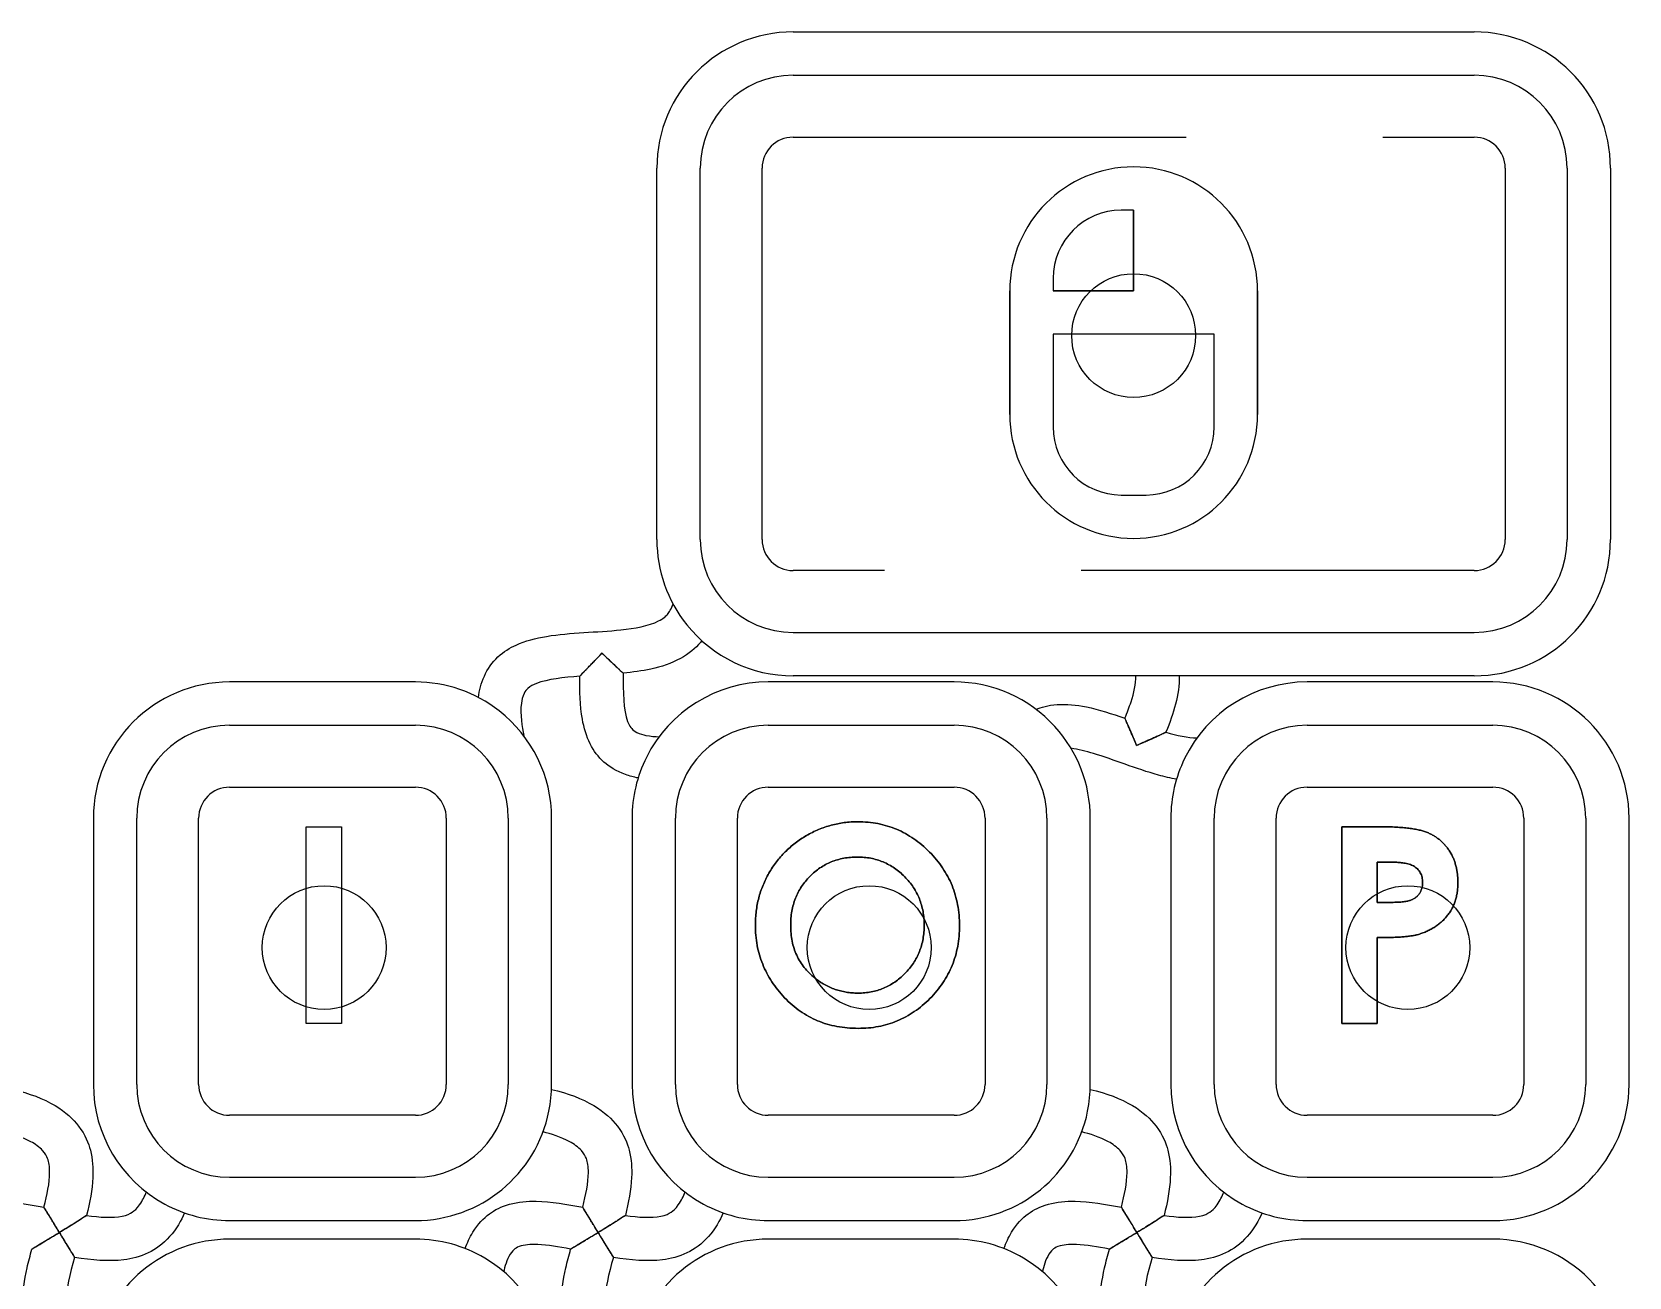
# Model space of a CAD drawing. Header units: millimetres. Extents: x -16.1 to 69.6, y -64.8 to -18.6.
# Drawn here: x 43.8 to 69.59, y -38.69 to -18.57 of the extents above; entities that cross this region are included whole.
import ezdxf

# ---------------------------------------------------------------- set-up
doc = ezdxf.new("R2010")
doc.units = ezdxf.units.MM
doc.linetypes.add('HIDDEN', pattern=[9.525, 6.35, -3.175])
doc.layers.get('0').update_dxf_attribs({"color": 137, "lineweight": 70, "true_color": 0x408080})
doc.layers.add('Hidden', color=254, linetype='HIDDEN', lineweight=70, true_color=0xd9d9d9)

msp = doc.modelspace()

# ---------------------------------------------------------------- linework, layer by layer
at = {"color": 254, "lineweight": -3, "true_color": 0xd9d9d9}
for p, q in [((56.089, -18.574), (67.089, -18.574)), ((56.089, -19.274), (67.089, -19.274)), ((53.889, -26.774), (53.889, -20.774)), ((54.589, -26.774), (54.589, -20.774)), ((68.589, -20.774), (68.589, -26.774)), ((69.289, -20.774), (69.289, -26.774)), ((61.589, -21.454), (61.389, -21.454)), ((61.589, -21.454), (61.389, -21.454)), ((61.589, -21.454), (61.589, -22.754)), ((61.589, -22.754), (61.589, -21.454)), ((60.289, -22.554), (60.289, -22.754)), ((60.289, -22.554), (60.289, -22.754)), ((59.589, -22.754), (59.589, -24.754)), ((59.589, -24.754), (59.589, -22.754)), ((61.589, -22.754), (60.289, -22.754)), ((60.289, -22.754), (61.589, -22.754)), ((63.589, -24.754), (63.589, -22.754)), ((63.589, -22.754), (63.589, -24.754)), ((62.889, -23.454), (60.289, -23.454)), ((60.289, -23.454), (60.289, -24.954)), ((60.289, -23.454), (60.289, -24.954)), ((62.889, -23.454), (60.289, -23.454)), ((62.889, -24.954), (62.889, -23.454)), ((62.889, -24.954), (62.889, -23.454)), ((61.389, -26.054), (61.789, -26.054)), ((61.389, -26.054), (61.789, -26.054)), ((56.089, -28.274), (67.089, -28.274)), ((49.989, -29.074), (46.989, -29.074)), ((58.689, -29.074), (55.689, -29.074)), ((61.975, -28.974), (56.089, -28.974)), ((67.089, -28.974), (61.975, -28.974)), ((67.389, -29.074), (64.389, -29.074)), ((46.989, -29.774), (49.989, -29.774)), ((55.689, -29.774), (58.689, -29.774)), ((64.389, -29.774), (67.389, -29.774)), ((44.789, -31.274), (44.789, -35.574)), ((45.489, -35.574), (45.489, -31.274)), ((48.225, -31.413), (48.795, -31.413)), ((48.225, -34.588), (48.225, -31.413)), ((48.225, -31.413), (48.795, -31.413)), ((48.225, -34.588), (48.225, -31.413)), ((48.795, -31.413), (48.795, -34.588)), ((48.795, -31.413), (48.795, -34.588)), ((51.489, -31.274), (51.489, -35.574)), ((52.189, -35.574), (52.189, -31.274)), ((53.489, -31.274), (53.489, -35.574)), ((54.189, -35.574), (54.189, -31.274)), ((60.189, -31.274), (60.189, -35.574)), ((60.889, -35.574), (60.889, -31.274)), ((62.189, -31.274), (62.189, -35.574)), ((62.889, -35.574), (62.889, -31.274)), ((65.589, -31.413), (64.953, -31.413)), ((64.953, -31.413), (64.953, -34.588)), ((64.953, -34.588), (64.953, -31.413)), ((64.953, -31.413), (65.589, -31.413)), ((68.889, -31.274), (68.889, -35.574)), ((69.589, -35.574), (69.589, -31.274)), ((65.523, -32.634), (65.523, -31.983)), ((65.523, -31.983), (65.702, -31.983)), ((65.702, -31.983), (65.523, -31.983)), ((65.523, -31.983), (65.523, -32.634)), ((65.725, -32.634), (65.523, -32.634)), ((65.523, -32.634), (65.725, -32.634)), ((65.523, -34.588), (65.523, -33.204)), ((65.523, -33.204), (65.523, -34.588)), ((48.795, -34.588), (48.225, -34.588)), ((48.795, -34.588), (48.225, -34.588)), ((64.953, -34.588), (65.523, -34.588)), ((65.523, -34.588), (64.953, -34.588)), ((46.989, -37.074), (49.989, -37.074)), ((55.689, -37.074), (58.689, -37.074)), ((64.389, -37.074), (67.389, -37.074)), ((46.989, -37.774), (49.989, -37.774)), ((55.689, -37.774), (58.689, -37.774)), ((64.389, -37.774), (67.389, -37.774)), ((49.989, -38.074), (46.989, -38.074)), ((58.689, -38.074), (55.689, -38.074)), ((67.389, -38.074), (64.389, -38.074))]:
    msp.add_line(p, q, dxfattribs=at)
for centre, radius, start, end in [((56.089, -20.774), 2.2, 90, 180), ((67.089, -20.774), 2.2, 360, 90), ((56.089, -20.774), 1.5, 90, 180), ((67.089, -20.774), 1.5, 360, 90), ((61.589, -22.754), 2, 360, 180), ((61.589, -22.754), 2, 360, 180), ((61.389, -22.554), 1.1, 90, 180), ((61.389, -22.554), 1.1, 90, 180), ((61.589, -24.754), 2, 180, 360), ((61.589, -24.754), 2, 180, 360), ((61.389, -24.954), 1.1, 180, 270), ((61.389, -24.954), 1.1, 180, 270), ((61.789, -24.954), 1.1, 270, 360), ((61.789, -24.954), 1.1, 270, 360), ((56.089, -26.774), 2.2, 180, 218.6821), ((56.089, -26.774), 1.5, 180, 270), ((67.089, -26.774), 2.2, 270, 360), ((67.089, -26.774), 1.5, 270, 360), ((56.089, -26.774), 2.2, 218.6821, 270), ((46.989, -31.274), 2.2, 90, 180), ((49.989, -31.274), 2.2, 52.0304, 90), ((55.689, -31.274), 2.2, 90, 153.5112), ((58.689, -31.274), 2.2, 42.2781, 90), ((64.389, -31.274), 2.2, 90, 154.0782), ((67.389, -31.274), 2.2, 360, 90), ((49.989, -31.274), 2.2, 360, 52.0304), ((46.989, -31.274), 1.5, 90, 180), ((49.989, -31.274), 1.5, 360, 90), ((55.689, -31.274), 1.5, 90, 180), ((58.689, -31.274), 1.5, 360, 90), ((58.689, -31.274), 2.2, 360, 42.2781), ((64.389, -31.274), 1.5, 90, 180), ((67.389, -31.274), 1.5, 360, 90), ((55.689, -31.274), 2.2, 153.5112, 180), ((64.389, -31.274), 2.2, 154.0782, 180), ((46.989, -35.574), 2.2, 180, 241.5672), ((46.989, -35.574), 1.5, 180, 270), ((49.989, -35.574), 1.5, 270, 360), ((49.989, -35.574), 2.2, 348.6735, 360), ((55.689, -35.574), 2.2, 180, 241.5672), ((55.689, -35.574), 1.5, 180, 270), ((58.689, -35.574), 1.5, 270, 360), ((58.689, -35.574), 2.2, 348.6735, 360), ((64.389, -35.574), 2.2, 180, 241.5672), ((64.389, -35.574), 1.5, 180, 270), ((67.389, -35.574), 1.5, 270, 360), ((67.389, -35.574), 2.2, 270, 360), ((49.989, -35.574), 2.2, 270, 348.6735), ((58.689, -35.574), 2.2, 270, 348.6735), ((46.989, -35.574), 2.2, 241.5672, 270), ((55.689, -35.574), 2.2, 241.5672, 270), ((64.389, -35.574), 2.2, 241.5672, 270), ((46.989, -40.274), 2.2, 90, 169.6962), ((49.989, -40.274), 2.2, 59.3326, 90), ((55.689, -40.274), 2.2, 90, 169.6962), ((58.689, -40.274), 2.2, 59.3326, 90), ((64.389, -40.274), 2.2, 90, 169.6962), ((67.389, -40.274), 2.2, 360, 90), ((49.989, -40.274), 2.2, 360, 59.3326), ((58.689, -40.274), 2.2, 360, 59.3326)]:
    msp.add_arc(centre, radius, start, end, dxfattribs=at)
for points, knots in [([(51.007, -29.324), (51.022, -29.211), (51.051, -29.093), (51.155, -28.865), (51.227, -28.759), (51.416, -28.583), (51.519, -28.522), (51.764, -28.41), (51.931, -28.367), (52.492, -28.273), (52.924, -28.273), (53.529, -28.209), (53.759, -28.17), (53.991, -28.052), (54.032, -28.015), (54.09, -27.947), (54.123, -27.894), (54.15, -27.812)], [0.000941859, 0.000941859, 0.000941859, 0.000941859, 0.001385478, 0.001385478, 0.00182886, 0.00182886, 0.002255732, 0.002255732, 0.002910211, 0.002910211, 0.004311992, 0.004311992, 0.00511091, 0.00511091, 0.005476687, 0.005476687, 0.005880999, 0.005880999, 0.005880999, 0.005880999]), ([(52.645, -28.982), (52.679, -28.946), (52.73, -28.892), (52.798, -28.821), (52.849, -28.768), (52.918, -28.697), (52.969, -28.644), (53.003, -28.608)], [0.0007923151, 0.0007923151, 0.0007923151, 0.0007923151, 0.0010186909, 0.0011318787, 0.0012450666, 0.0013582545, 0.0015846302, 0.0015846302, 0.0015846302, 0.0015846302]), ([(53.003, -28.608), (53.036, -28.639), (53.084, -28.686), (53.149, -28.748), (53.198, -28.794), (53.263, -28.856), (53.313, -28.902), (53.346, -28.932)], [0.0014574171, 0.0014574171, 0.0014574171, 0.0014574171, 0.0016707419, 0.0017774043, 0.0018840667, 0.0019907291, 0.0022040539, 0.0022040539, 0.0022040539, 0.0022040539]), ([(54.616, -28.408), (54.608, -28.417), (54.601, -28.426), (54.514, -28.528), (54.411, -28.618), (54.123, -28.775), (53.961, -28.828), (53.649, -28.896), (53.498, -28.917), (53.346, -28.932)], [0.000486169, 0.000486169, 0.000486169, 0.000486169, 0.000531174, 0.000531174, 0.001002506, 0.001002506, 0.001485026, 0.001485026, 0.001892927, 0.001892927, 0.001892927, 0.001892927]), ([(52.645, -28.982), (52.385, -29.001), (52.124, -29.029), (51.9, -29.116), (51.844, -29.143), (51.785, -29.196), (51.764, -29.22), (51.72, -29.309), (51.707, -29.368), (51.678, -29.595), (51.711, -29.803), (51.739, -29.939)], [0.002522459, 0.002522459, 0.002522459, 0.002522459, 0.003233692, 0.003233692, 0.003414755, 0.003414755, 0.003496163, 0.003496163, 0.003603966, 0.003603966, 0.003977716, 0.003977716, 0.003977716, 0.003977716]), ([(53.587, -30.625), (53.517, -30.612), (53.449, -30.594), (53.234, -30.517), (53.121, -30.444), (52.943, -30.286), (52.87, -30.189), (52.75, -29.95), (52.711, -29.814), (52.648, -29.458), (52.642, -29.222), (52.645, -28.982)], [0.000341283, 0.000341283, 0.000341283, 0.000341283, 0.000563595, 0.000563595, 0.001075853, 0.001075853, 0.001611716, 0.001611716, 0.0021943, 0.0021943, 0.003091709, 0.003091709, 0.003091709, 0.003091709]), ([(53.346, -28.932), (53.341, -29.233), (53.348, -29.527), (53.441, -29.777), (53.467, -29.81), (53.5, -29.847), (53.526, -29.869), (53.614, -29.913), (53.667, -29.927), (53.786, -29.952), (53.863, -29.957), (53.927, -29.958)], [0.000313213, 0.000313213, 0.000313213, 0.000313213, 0.00119433, 0.00119433, 0.001509188, 0.001509188, 0.001865893, 0.001865893, 0.002298595, 0.002298595, 0.003018218, 0.003018218, 0.003018218, 0.003018218]), ([(61.446, -29.66), (61.484, -29.569), (61.518, -29.48), (61.592, -29.257), (61.63, -29.104), (61.625, -28.974)], [0.0003289202, 0.0003289202, 0.0003289202, 0.0003289202, 0.0006395206, 0.0006395206, 0.001137728, 0.001137728, 0.001137728, 0.001137728]), ([(62.325, -28.974), (62.328, -29.126), (62.304, -29.28), (62.226, -29.581), (62.172, -29.733), (62.11, -29.885)], [0.0000255171, 0.0000255171, 0.0000255171, 0.0000255171, 0.0004821387, 0.0004821387, 0.000930819, 0.000930819, 0.000930819, 0.000930819]), ([(60.015, -29.518), (60.095, -29.483), (60.204, -29.449), (60.505, -29.428), (60.664, -29.444), (61.028, -29.519), (61.237, -29.587), (61.446, -29.66)], [0.0000051415, 0.0000051415, 0.0000051415, 0.0000051415, 0.0002641037, 0.0002641037, 0.0005289547, 0.0005289547, 0.000860698, 0.000860698, 0.000860698, 0.000860698]), ([(61.636, -30.098), (61.618, -30.056), (61.592, -29.993), (61.556, -29.91), (61.529, -29.847), (61.492, -29.763), (61.465, -29.701), (61.446, -29.66)], [-0.0012985197, -0.0012985197, -0.0012985197, -0.0012985197, -0.0011228331, -0.0010349898, -0.0009471465, -0.0008593032, -0.0006836166, -0.0006836166, -0.0006836166, -0.0006836166]), ([(62.11, -29.885), (62.066, -29.906), (61.999, -29.938), (61.909, -29.979), (61.841, -30.009), (61.75, -30.049), (61.682, -30.078), (61.636, -30.098)], [-0.0019488112, -0.0019488112, -0.0019488112, -0.0019488112, -0.0017658825, -0.0016744182, -0.0015829538, -0.0014914895, -0.0013085608, -0.0013085608, -0.0013085608, -0.0013085608]), ([(62.281, -30.646), (62.185, -30.628), (62.087, -30.605), (61.63, -30.479), (61.266, -30.329), (60.819, -30.193), (60.692, -30.16), (60.577, -30.145)], [0.000314732, 0.000314732, 0.000314732, 0.000314732, 0.000592076, 0.000592076, 0.001597708, 0.001597708, 0.001982614, 0.001982614, 0.001982614, 0.001982614]), ([(57.135, -31.332), (57.098, -31.332), (57.025, -31.333), (56.916, -31.345), (56.809, -31.362), (56.705, -31.387), (56.601, -31.418), (56.501, -31.457), (56.401, -31.502), (56.304, -31.555), (56.211, -31.613), (56.122, -31.676), (56.039, -31.745), (55.96, -31.818), (55.887, -31.897), (55.819, -31.98), (55.756, -32.068), (55.699, -32.161), (55.647, -32.258), (55.603, -32.357), (55.564, -32.458), (55.534, -32.562), (55.509, -32.668), (55.493, -32.777), (55.481, -32.887), (55.48, -32.962), (55.48, -32.999)], [-1, -1, -1, -1, -0.957859, -0.916018, -0.874827, -0.833545, -0.792568, -0.751103, -0.70937, -0.666988, -0.624763, -0.583212, -0.541873, -0.500873, -0.459873, -0.418688, -0.377477, -0.335381, -0.293444, -0.251811, -0.210432, -0.169059, -0.127594, -0.085683, -0.043114, 0, 0, 0, 0]), ([(55.48, -32.999), (55.48, -32.962), (55.481, -32.887), (55.493, -32.777), (55.509, -32.668), (55.534, -32.562), (55.564, -32.458), (55.603, -32.357), (55.647, -32.258), (55.699, -32.161), (55.756, -32.068), (55.819, -31.98), (55.887, -31.897), (55.96, -31.818), (56.039, -31.745), (56.122, -31.676), (56.211, -31.613), (56.304, -31.555), (56.401, -31.502), (56.501, -31.457), (56.601, -31.418), (56.705, -31.387), (56.809, -31.362), (56.916, -31.345), (57.025, -31.333), (57.098, -31.332), (57.135, -31.332)], [0, 0, 0, 0, 0.043114, 0.085683, 0.127594, 0.169059, 0.210432, 0.251811, 0.293444, 0.335381, 0.377477, 0.418688, 0.459873, 0.500873, 0.541873, 0.583212, 0.624763, 0.666988, 0.70937, 0.751103, 0.792568, 0.833545, 0.874827, 0.916018, 0.957859, 1, 1, 1, 1]), ([(58.777, -33.01), (58.775, -32.953), (58.773, -32.84), (58.749, -32.673), (58.712, -32.514), (58.659, -32.361), (58.589, -32.215), (58.506, -32.076), (58.407, -31.943), (58.294, -31.819), (58.171, -31.705), (58.041, -31.605), (57.904, -31.521), (57.762, -31.451), (57.614, -31.398), (57.459, -31.36), (57.299, -31.336), (57.19, -31.333), (57.135, -31.332)], [-1, -1, -1, -1, -0.933928, -0.869996, -0.80743, -0.745807, -0.684357, -0.62241, -0.559373, -0.49454, -0.429902, -0.367351, -0.306108, -0.245977, -0.185649, -0.125157, -0.063396, 0, 0, 0, 0]), ([(57.135, -31.332), (57.19, -31.333), (57.299, -31.336), (57.459, -31.36), (57.614, -31.398), (57.762, -31.451), (57.904, -31.521), (58.041, -31.605), (58.171, -31.705), (58.294, -31.819), (58.407, -31.943), (58.506, -32.076), (58.589, -32.215), (58.659, -32.361), (58.712, -32.514), (58.749, -32.673), (58.773, -32.84), (58.775, -32.953), (58.777, -33.01)], [0, 0, 0, 0, 0.063396, 0.125157, 0.185649, 0.245977, 0.306108, 0.367351, 0.429902, 0.49454, 0.559373, 0.62241, 0.684357, 0.745807, 0.80743, 0.869996, 0.933928, 1, 1, 1, 1]), ([(66.826, -32.315), (66.825, -32.291), (66.825, -32.244), (66.818, -32.174), (66.808, -32.107), (66.793, -32.043), (66.775, -31.981), (66.753, -31.921), (66.726, -31.865), (66.695, -31.811), (66.66, -31.76), (66.623, -31.713), (66.582, -31.67), (66.539, -31.629), (66.492, -31.594), (66.442, -31.56), (66.389, -31.532), (66.333, -31.506), (66.27, -31.483), (66.199, -31.465), (66.119, -31.449), (66.031, -31.436), (65.933, -31.426), (65.826, -31.418), (65.711, -31.414), (65.631, -31.413), (65.589, -31.413)], [-1, -1, -1, -1, -0.95918, -0.919294, -0.88094, -0.843534, -0.806975, -0.771092, -0.735881, -0.700451, -0.665597, -0.631421, -0.597701, -0.564226, -0.531002, -0.49715, -0.463057, -0.428479, -0.39124, -0.349719, -0.303687, -0.252923, -0.197012, -0.136552, -0.070781, 0, 0, 0, 0]), ([(65.589, -31.413), (65.631, -31.413), (65.711, -31.414), (65.826, -31.418), (65.933, -31.426), (66.031, -31.436), (66.119, -31.449), (66.199, -31.465), (66.27, -31.483), (66.333, -31.506), (66.389, -31.532), (66.442, -31.56), (66.492, -31.594), (66.539, -31.629), (66.582, -31.67), (66.623, -31.713), (66.66, -31.76), (66.695, -31.811), (66.726, -31.865), (66.753, -31.921), (66.775, -31.981), (66.793, -32.043), (66.808, -32.107), (66.818, -32.174), (66.825, -32.244), (66.825, -32.291), (66.826, -32.315)], [0, 0, 0, 0, 0.070781, 0.136552, 0.197012, 0.252923, 0.303687, 0.349719, 0.39124, 0.428479, 0.463057, 0.49715, 0.531002, 0.564226, 0.597701, 0.631421, 0.665597, 0.700451, 0.735881, 0.771092, 0.806975, 0.843534, 0.88094, 0.919294, 0.95918, 1, 1, 1, 1]), ([(56.05, -33.007), (56.051, -32.968), (56.052, -32.891), (56.068, -32.778), (56.091, -32.671), (56.125, -32.568), (56.17, -32.471), (56.223, -32.379), (56.287, -32.293), (56.359, -32.213), (56.438, -32.14), (56.522, -32.076), (56.612, -32.022), (56.706, -31.978), (56.804, -31.944), (56.908, -31.92), (57.015, -31.905), (57.089, -31.903), (57.126, -31.902)], [-1, -1, -1, -1, -0.931707, -0.866245, -0.80236, -0.740198, -0.678969, -0.617485, -0.555743, -0.492802, -0.429888, -0.368812, -0.308598, -0.248708, -0.188521, -0.127512, -0.064609, 0, 0, 0, 0]), ([(57.126, -31.902), (57.089, -31.903), (57.015, -31.905), (56.908, -31.92), (56.804, -31.944), (56.706, -31.978), (56.612, -32.022), (56.522, -32.076), (56.438, -32.14), (56.359, -32.213), (56.287, -32.293), (56.223, -32.379), (56.17, -32.471), (56.125, -32.568), (56.091, -32.671), (56.068, -32.778), (56.052, -32.891), (56.051, -32.968), (56.05, -33.007)], [0, 0, 0, 0, 0.064609, 0.127512, 0.188521, 0.248708, 0.308598, 0.368812, 0.429888, 0.492802, 0.555743, 0.617485, 0.678969, 0.740198, 0.80236, 0.866245, 0.931707, 1, 1, 1, 1]), ([(57.126, -31.902), (57.163, -31.903), (57.236, -31.905), (57.343, -31.919), (57.445, -31.945), (57.544, -31.98), (57.638, -32.025), (57.728, -32.081), (57.813, -32.146), (57.893, -32.221), (57.967, -32.302), (58.031, -32.389), (58.086, -32.48), (58.13, -32.576), (58.164, -32.676), (58.189, -32.781), (58.204, -32.891), (58.206, -32.965), (58.207, -33.003)], [-1, -1, -1, -1, -0.9355396, -0.8727878, -0.8117541, -0.7512376, -0.6906499, -0.629651, -0.5673295, -0.5031747, -0.438973, -0.3762823, -0.3147191, -0.253617, -0.1921752, -0.1297911, -0.0659391, 0, 0, 0, 0]), ([(58.207, -33.003), (58.206, -32.965), (58.204, -32.891), (58.189, -32.781), (58.164, -32.676), (58.13, -32.576), (58.086, -32.48), (58.031, -32.389), (57.967, -32.302), (57.893, -32.221), (57.813, -32.146), (57.728, -32.081), (57.638, -32.025), (57.544, -31.98), (57.445, -31.945), (57.343, -31.919), (57.236, -31.905), (57.163, -31.903), (57.126, -31.902)], [0, 0, 0, 0, 0.0659391, 0.1297911, 0.1921752, 0.253617, 0.3147191, 0.3762823, 0.438973, 0.5031747, 0.5673295, 0.629651, 0.6906499, 0.7512376, 0.8117541, 0.8727878, 0.9355396, 1, 1, 1, 1]), ([(65.702, -31.983), (65.726, -31.983), (65.771, -31.984), (65.836, -31.986), (65.895, -31.991), (65.949, -31.998), (65.996, -32.007), (66.038, -32.018), (66.075, -32.03), (66.096, -32.041), (66.106, -32.046)], [-1, -1, -1, -1, -0.828754, -0.671298, -0.527316, -0.396639, -0.278953, -0.173825, -0.082101, 0, 0, 0, 0]), ([(66.106, -32.046), (66.096, -32.041), (66.075, -32.03), (66.038, -32.018), (65.996, -32.007), (65.949, -31.998), (65.895, -31.991), (65.836, -31.986), (65.771, -31.984), (65.726, -31.983), (65.702, -31.983)], [0, 0, 0, 0, 0.082101, 0.173825, 0.278953, 0.396639, 0.527316, 0.671298, 0.828754, 1, 1, 1, 1]), ([(66.106, -32.046), (66.118, -32.053), (66.141, -32.067), (66.172, -32.093), (66.198, -32.122), (66.219, -32.155), (66.236, -32.19), (66.247, -32.229), (66.254, -32.271), (66.255, -32.3), (66.256, -32.314)], [-1, -1, -1, -1, -0.871885, -0.747829, -0.629509, -0.511778, -0.390444, -0.267341, -0.137788, 0, 0, 0, 0]), ([(66.256, -32.314), (66.255, -32.3), (66.254, -32.271), (66.247, -32.229), (66.236, -32.19), (66.219, -32.155), (66.198, -32.122), (66.172, -32.093), (66.141, -32.067), (66.118, -32.053), (66.106, -32.046)], [0, 0, 0, 0, 0.137788, 0.267341, 0.390444, 0.511778, 0.629509, 0.747829, 0.871885, 1, 1, 1, 1]), ([(66.256, -32.314), (66.255, -32.332), (66.254, -32.365), (66.243, -32.412), (66.227, -32.456), (66.203, -32.496), (66.174, -32.53), (66.14, -32.56), (66.1, -32.584), (66.054, -32.605), (65.995, -32.618), (65.921, -32.628), (65.829, -32.634), (65.761, -32.634), (65.725, -32.634)], [-1, -1, -1, -1, -0.928121, -0.860228, -0.794945, -0.730199, -0.666587, -0.603655, -0.538446, -0.470975, -0.390503, -0.285496, -0.15516, 0, 0, 0, 0]), ([(65.725, -32.634), (65.761, -32.634), (65.829, -32.634), (65.921, -32.628), (65.995, -32.618), (66.054, -32.605), (66.1, -32.584), (66.14, -32.56), (66.174, -32.53), (66.203, -32.496), (66.227, -32.456), (66.243, -32.412), (66.254, -32.365), (66.255, -32.332), (66.256, -32.314)], [0, 0, 0, 0, 0.15516, 0.285496, 0.390503, 0.470975, 0.538446, 0.603655, 0.666587, 0.730199, 0.794945, 0.860228, 0.928121, 1, 1, 1, 1]), ([(66.17, -33.156), (66.194, -33.149), (66.243, -33.134), (66.313, -33.107), (66.379, -33.075), (66.441, -33.039), (66.499, -33), (66.553, -32.956), (66.604, -32.909), (66.649, -32.856), (66.691, -32.801), (66.727, -32.742), (66.757, -32.679), (66.783, -32.613), (66.802, -32.543), (66.816, -32.47), (66.824, -32.394), (66.825, -32.342), (66.826, -32.315)], [-1, -1, -1, -1, -0.9331106, -0.8680671, -0.8050125, -0.7433292, -0.6826873, -0.6227396, -0.5627488, -0.502652, -0.4428436, -0.382772, -0.3229154, -0.2615501, -0.1992893, -0.1353487, -0.0688754, 0, 0, 0, 0]), ([(66.826, -32.315), (66.825, -32.342), (66.824, -32.394), (66.816, -32.47), (66.802, -32.543), (66.783, -32.613), (66.757, -32.679), (66.727, -32.742), (66.691, -32.801), (66.649, -32.856), (66.604, -32.909), (66.553, -32.956), (66.499, -33), (66.441, -33.039), (66.379, -33.075), (66.313, -33.107), (66.243, -33.134), (66.194, -33.149), (66.17, -33.156)], [0, 0, 0, 0, 0.0688754, 0.1353487, 0.1992893, 0.2615501, 0.3229154, 0.382772, 0.4428436, 0.502652, 0.5627488, 0.6227396, 0.6826873, 0.7433292, 0.8050125, 0.8680671, 0.9331106, 1, 1, 1, 1]), ([(55.48, -32.999), (55.481, -33.055), (55.484, -33.165), (55.506, -33.328), (55.543, -33.484), (55.596, -33.634), (55.662, -33.779), (55.744, -33.918), (55.841, -34.051), (55.95, -34.177), (56.071, -34.292), (56.201, -34.393), (56.339, -34.479), (56.485, -34.548), (56.637, -34.604), (56.798, -34.641), (56.966, -34.666), (57.081, -34.668), (57.139, -34.67)], [-1, -1, -1, -1, -0.936158, -0.874016, -0.8132, -0.752615, -0.692288, -0.630986, -0.568658, -0.504557, -0.440406, -0.378027, -0.316388, -0.255326, -0.193732, -0.131152, -0.066749, 0, 0, 0, 0]), ([(57.139, -34.67), (57.081, -34.668), (56.966, -34.666), (56.798, -34.641), (56.637, -34.604), (56.485, -34.548), (56.339, -34.479), (56.201, -34.393), (56.071, -34.292), (55.95, -34.177), (55.841, -34.051), (55.744, -33.918), (55.662, -33.779), (55.596, -33.634), (55.543, -33.484), (55.506, -33.328), (55.484, -33.165), (55.481, -33.055), (55.48, -32.999)], [0, 0, 0, 0, 0.066749, 0.131152, 0.193732, 0.255326, 0.316388, 0.378027, 0.440406, 0.504557, 0.568658, 0.630986, 0.692288, 0.752615, 0.8132, 0.874016, 0.936158, 1, 1, 1, 1]), ([(56.44, -33.856), (56.409, -33.829), (56.347, -33.777), (56.268, -33.688), (56.2, -33.592), (56.146, -33.488), (56.102, -33.378), (56.071, -33.26), (56.053, -33.136), (56.051, -33.051), (56.05, -33.007)], [-1, -1, -1, -1, -0.873455, -0.750671, -0.63041, -0.509942, -0.388462, -0.264199, -0.134807, 0, 0, 0, 0]), ([(56.05, -33.007), (56.051, -33.051), (56.053, -33.136), (56.071, -33.26), (56.102, -33.378), (56.146, -33.488), (56.2, -33.592), (56.268, -33.688), (56.347, -33.777), (56.409, -33.829), (56.44, -33.856)], [0, 0, 0, 0, 0.134807, 0.264199, 0.388462, 0.509942, 0.63041, 0.750671, 0.873455, 1, 1, 1, 1]), ([(58.207, -33.003), (58.206, -33.041), (58.204, -33.115), (58.189, -33.225), (58.165, -33.33), (58.13, -33.43), (58.087, -33.527), (58.032, -33.617), (57.968, -33.704), (57.895, -33.785), (57.816, -33.858), (57.731, -33.923), (57.643, -33.978), (57.549, -34.023), (57.452, -34.057), (57.351, -34.082), (57.245, -34.097), (57.174, -34.099), (57.137, -34.1)], [-1, -1, -1, -1, -0.933247, -0.868968, -0.805889, -0.744036, -0.682525, -0.62087, -0.557981, -0.493875, -0.430071, -0.368151, -0.307256, -0.246936, -0.186841, -0.126212, -0.064147, 0, 0, 0, 0]), ([(57.137, -34.1), (57.174, -34.099), (57.245, -34.097), (57.351, -34.082), (57.452, -34.057), (57.549, -34.023), (57.643, -33.978), (57.731, -33.923), (57.816, -33.858), (57.895, -33.785), (57.968, -33.704), (58.032, -33.617), (58.087, -33.527), (58.13, -33.43), (58.165, -33.33), (58.189, -33.225), (58.204, -33.115), (58.206, -33.041), (58.207, -33.003)], [0, 0, 0, 0, 0.064147, 0.126212, 0.186841, 0.246936, 0.307256, 0.368151, 0.430071, 0.493875, 0.557981, 0.62087, 0.682525, 0.744036, 0.805889, 0.868968, 0.933247, 1, 1, 1, 1]), ([(57.139, -34.67), (57.195, -34.668), (57.305, -34.665), (57.467, -34.643), (57.622, -34.605), (57.771, -34.552), (57.913, -34.484), (58.049, -34.4), (58.178, -34.302), (58.301, -34.19), (58.411, -34.067), (58.51, -33.936), (58.592, -33.798), (58.66, -33.654), (58.712, -33.502), (58.75, -33.344), (58.772, -33.179), (58.775, -33.067), (58.777, -33.01)], [-1, -1, -1, -1, -0.935501, -0.872929, -0.811668, -0.751072, -0.690477, -0.629552, -0.567129, -0.502973, -0.43862, -0.375952, -0.314316, -0.253161, -0.191722, -0.129508, -0.065722, 0, 0, 0, 0]), ([(58.777, -33.01), (58.775, -33.067), (58.772, -33.179), (58.75, -33.344), (58.712, -33.502), (58.66, -33.654), (58.592, -33.798), (58.51, -33.936), (58.411, -34.067), (58.301, -34.19), (58.178, -34.302), (58.049, -34.4), (57.913, -34.484), (57.771, -34.552), (57.622, -34.605), (57.467, -34.643), (57.305, -34.665), (57.195, -34.668), (57.139, -34.67)], [0, 0, 0, 0, 0.065722, 0.129508, 0.191722, 0.253161, 0.314316, 0.375952, 0.43862, 0.502973, 0.567129, 0.629552, 0.690477, 0.751072, 0.811668, 0.872929, 0.935501, 1, 1, 1, 1]), ([(65.523, -33.204), (65.56, -33.204), (65.633, -33.204), (65.736, -33.201), (65.831, -33.198), (65.916, -33.193), (65.993, -33.186), (66.06, -33.178), (66.118, -33.169), (66.154, -33.16), (66.17, -33.156)], [-1, -1, -1, -1, -0.82681, -0.667272, -0.521363, -0.390016, -0.272108, -0.167614, -0.077373, 0, 0, 0, 0]), ([(66.17, -33.156), (66.154, -33.16), (66.118, -33.169), (66.06, -33.178), (65.993, -33.186), (65.916, -33.193), (65.831, -33.198), (65.736, -33.201), (65.633, -33.204), (65.56, -33.204), (65.523, -33.204)], [0, 0, 0, 0, 0.077373, 0.167614, 0.272108, 0.390016, 0.521363, 0.667272, 0.82681, 1, 1, 1, 1]), ([(57.137, -34.1), (57.105, -34.099), (57.041, -34.098), (56.947, -34.086), (56.855, -34.067), (56.766, -34.04), (56.68, -34.006), (56.597, -33.963), (56.516, -33.914), (56.466, -33.875), (56.44, -33.856)], [-1, -1, -1, -1, -0.871575, -0.745707, -0.621526, -0.498936, -0.376184, -0.253098, -0.127991, 0, 0, 0, 0]), ([(56.44, -33.856), (56.466, -33.875), (56.516, -33.914), (56.597, -33.963), (56.68, -34.006), (56.766, -34.04), (56.855, -34.067), (56.947, -34.086), (57.041, -34.098), (57.105, -34.099), (57.137, -34.1)], [0, 0, 0, 0, 0.127991, 0.253098, 0.376184, 0.498936, 0.621526, 0.745707, 0.871575, 1, 1, 1, 1]), ([(43.488, -35.656), (43.753, -35.717), (43.981, -35.803), (44.343, -36.02), (44.464, -36.134), (44.659, -36.39), (44.712, -36.528), (44.779, -36.782), (44.788, -36.932), (44.772, -37.275), (44.733, -37.481), (44.68, -37.69)], [0.00000283, 0.00000283, 0.00000283, 0.00000283, 0.000819456, 0.000819456, 0.001568226, 0.001568226, 0.002499015, 0.002499015, 0.003742134, 0.003742134, 0.005425656, 0.005425656, 0.005425656, 0.005425656]), ([(52.188, -35.656), (52.453, -35.717), (52.681, -35.803), (53.043, -36.02), (53.164, -36.134), (53.359, -36.39), (53.412, -36.528), (53.479, -36.782), (53.488, -36.932), (53.472, -37.275), (53.433, -37.481), (53.38, -37.69)], [0.000002828, 0.000002828, 0.000002828, 0.000002828, 0.000819456, 0.000819456, 0.001568226, 0.001568226, 0.002499015, 0.002499015, 0.003742134, 0.003742134, 0.005425657, 0.005425657, 0.005425657, 0.005425657]), ([(60.888, -35.656), (61.153, -35.717), (61.381, -35.803), (61.743, -36.02), (61.864, -36.134), (62.059, -36.39), (62.112, -36.528), (62.179, -36.782), (62.188, -36.932), (62.172, -37.275), (62.133, -37.481), (62.08, -37.69)], [0.00000283, 0.00000283, 0.00000283, 0.00000283, 0.000819456, 0.000819456, 0.001568226, 0.001568226, 0.002499015, 0.002499015, 0.003742134, 0.003742134, 0.005425656, 0.005425656, 0.005425656, 0.005425656]), ([(43.991, -37.56), (44.044, -37.356), (44.082, -37.162), (44.084, -36.9), (44.071, -36.828), (44.037, -36.738), (44.015, -36.693), (43.917, -36.586), (43.85, -36.538), (43.641, -36.423), (43.477, -36.373), (43.351, -36.343)], [0.000327034, 0.000327034, 0.000327034, 0.000327034, 0.000976371, 0.000976371, 0.001368265, 0.001368265, 0.001620602, 0.001620602, 0.001917694, 0.001917694, 0.002526458, 0.002526458, 0.002526458, 0.002526458]), ([(52.691, -37.56), (52.744, -37.356), (52.782, -37.162), (52.784, -36.9), (52.771, -36.828), (52.737, -36.738), (52.715, -36.693), (52.617, -36.586), (52.55, -36.538), (52.341, -36.423), (52.177, -36.373), (52.051, -36.343)], [0.000327034, 0.000327034, 0.000327034, 0.000327034, 0.000976371, 0.000976371, 0.001368265, 0.001368265, 0.001620602, 0.001620602, 0.001917694, 0.001917694, 0.002526455, 0.002526455, 0.002526455, 0.002526455]), ([(61.391, -37.56), (61.444, -37.356), (61.482, -37.162), (61.484, -36.9), (61.471, -36.828), (61.437, -36.738), (61.415, -36.693), (61.317, -36.586), (61.25, -36.538), (61.041, -36.423), (60.877, -36.373), (60.751, -36.343)], [0.000327034, 0.000327034, 0.000327034, 0.000327034, 0.000976371, 0.000976371, 0.001368265, 0.001368265, 0.001620602, 0.001620602, 0.001917694, 0.001917694, 0.002526458, 0.002526458, 0.002526458, 0.002526458]), ([(44.68, -37.69), (44.895, -37.722), (45.098, -37.735), (45.334, -37.687), (45.384, -37.662), (45.452, -37.615), (45.493, -37.58), (45.585, -37.452), (45.62, -37.376), (45.643, -37.314)], [0.000381157, 0.000381157, 0.000381157, 0.000381157, 0.001045418, 0.001045418, 0.001394921, 0.001394921, 0.001747637, 0.001747637, 0.002152628, 0.002152628, 0.002152628, 0.002152628]), ([(53.38, -37.69), (53.595, -37.722), (53.798, -37.735), (54.034, -37.687), (54.084, -37.662), (54.152, -37.615), (54.193, -37.58), (54.285, -37.452), (54.32, -37.376), (54.343, -37.314)], [0.000381155, 0.000381155, 0.000381155, 0.000381155, 0.001045418, 0.001045418, 0.001394921, 0.001394921, 0.001747637, 0.001747637, 0.002152629, 0.002152629, 0.002152629, 0.002152629]), ([(62.08, -37.69), (62.295, -37.722), (62.497, -37.735), (62.734, -37.687), (62.784, -37.662), (62.852, -37.615), (62.893, -37.58), (62.985, -37.452), (63.02, -37.376), (63.043, -37.314)], [0.000381166, 0.000381166, 0.000381166, 0.000381166, 0.001045284, 0.001045284, 0.001394969, 0.001394969, 0.001747939, 0.001747939, 0.002153869, 0.002153869, 0.002153869, 0.002153869]), ([(42.094, -38.226), (42.126, -38.134), (42.167, -38.045), (42.298, -37.83), (42.39, -37.735), (42.57, -37.602), (42.676, -37.546), (42.949, -37.471), (43.094, -37.459), (43.481, -37.466), (43.735, -37.509), (43.991, -37.56)], [0.000236587, 0.000236587, 0.000236587, 0.000236587, 0.000528899, 0.000528899, 0.000990963, 0.000990963, 0.001412118, 0.001412118, 0.001840691, 0.001840691, 0.002531892, 0.002531892, 0.002531892, 0.002531892]), ([(44.24, -37.967), (44.217, -37.928), (44.181, -37.87), (44.134, -37.792), (44.099, -37.734), (44.051, -37.656), (44.015, -37.598), (43.991, -37.56)], [-0.0000034663, -0.0000034663, -0.0000034663, -0.0000034663, 0.0002105346, 0.000317535, 0.0004245354, 0.0005315359, 0.0007455367, 0.0007455367, 0.0007455367, 0.0007455367]), ([(46.262, -37.649), (46.209, -37.772), (46.132, -37.908), (45.915, -38.152), (45.798, -38.237), (45.544, -38.359), (45.409, -38.392), (45.034, -38.439), (44.765, -38.414), (44.487, -38.369)], [0.000092008, 0.000092008, 0.000092008, 0.000092008, 0.000456488, 0.000456488, 0.000803951, 0.000803951, 0.001166887, 0.001166887, 0.001880236, 0.001880236, 0.001880236, 0.001880236]), ([(50.794, -38.226), (50.826, -38.134), (50.867, -38.045), (50.998, -37.83), (51.09, -37.735), (51.27, -37.602), (51.376, -37.546), (51.649, -37.471), (51.794, -37.459), (52.181, -37.466), (52.435, -37.509), (52.691, -37.56)], [0.000236586, 0.000236586, 0.000236586, 0.000236586, 0.000528899, 0.000528899, 0.000990963, 0.000990963, 0.001412118, 0.001412118, 0.001840691, 0.001840691, 0.002531894, 0.002531894, 0.002531894, 0.002531894]), ([(52.94, -37.967), (52.917, -37.928), (52.881, -37.87), (52.834, -37.792), (52.799, -37.734), (52.751, -37.656), (52.715, -37.598), (52.691, -37.56)], [-0.0000034663, -0.0000034663, -0.0000034663, -0.0000034663, 0.0002105346, 0.000317535, 0.0004245354, 0.0005315359, 0.0007455367, 0.0007455367, 0.0007455367, 0.0007455367]), ([(54.962, -37.649), (54.909, -37.772), (54.832, -37.908), (54.615, -38.152), (54.498, -38.237), (54.244, -38.359), (54.109, -38.392), (53.734, -38.439), (53.465, -38.414), (53.187, -38.369)], [0.000092009, 0.000092009, 0.000092009, 0.000092009, 0.000456488, 0.000456488, 0.000803951, 0.000803951, 0.001166887, 0.001166887, 0.001880234, 0.001880234, 0.001880234, 0.001880234]), ([(59.494, -38.226), (59.527, -38.134), (59.567, -38.044), (59.698, -37.83), (59.79, -37.734), (59.971, -37.601), (60.077, -37.546), (60.349, -37.471), (60.495, -37.459), (60.881, -37.466), (61.135, -37.509), (61.391, -37.56)], [0.000235939, 0.000235939, 0.000235939, 0.000235939, 0.000528729, 0.000528729, 0.00099063, 0.00099063, 0.001411019, 0.001411019, 0.001838577, 0.001838577, 0.00252738, 0.00252738, 0.00252738, 0.00252738]), ([(61.64, -37.967), (61.617, -37.928), (61.581, -37.87), (61.534, -37.792), (61.499, -37.734), (61.451, -37.656), (61.415, -37.598), (61.391, -37.56)], [-0.0000034663, -0.0000034663, -0.0000034663, -0.0000034663, 0.0002105346, 0.000317535, 0.0004245354, 0.0005315359, 0.0007455367, 0.0007455367, 0.0007455367, 0.0007455367]), ([(63.662, -37.649), (63.609, -37.772), (63.532, -37.908), (63.315, -38.152), (63.198, -38.237), (62.943, -38.359), (62.809, -38.392), (62.434, -38.439), (62.165, -38.414), (61.887, -38.369)], [0.000091495, 0.000091495, 0.000091495, 0.000091495, 0.000455859, 0.000455859, 0.000802043, 0.000802043, 0.001162829, 0.001162829, 0.001871183, 0.001871183, 0.001871183, 0.001871183]), ([(44.68, -37.69), (44.639, -37.718), (44.577, -37.758), (44.493, -37.811), (44.43, -37.851), (44.346, -37.903), (44.283, -37.941), (44.24, -37.967)], [0.0007914947, 0.0007914947, 0.0007914947, 0.0007914947, 0.0010182635, 0.0011316479, 0.0012450324, 0.0013584168, 0.0015851857, 0.0015851857, 0.0015851857, 0.0015851857]), ([(53.38, -37.69), (53.339, -37.718), (53.277, -37.758), (53.193, -37.811), (53.13, -37.851), (53.046, -37.903), (52.983, -37.941), (52.94, -37.967)], [0.0007914947, 0.0007914947, 0.0007914947, 0.0007914947, 0.0010182635, 0.0011316479, 0.0012450324, 0.0013584168, 0.0015851857, 0.0015851857, 0.0015851857, 0.0015851857]), ([(62.08, -37.69), (62.039, -37.718), (61.977, -37.758), (61.893, -37.811), (61.83, -37.851), (61.746, -37.903), (61.683, -37.941), (61.64, -37.967)], [0.0007914947, 0.0007914947, 0.0007914947, 0.0007914947, 0.0010182635, 0.0011316479, 0.0012450324, 0.0013584168, 0.0015851857, 0.0015851857, 0.0015851857, 0.0015851857]), ([(43.797, -38.235), (43.839, -38.209), (43.902, -38.171), (43.987, -38.12), (44.05, -38.082), (44.135, -38.031), (44.198, -37.993), (44.24, -37.967)], [0.0007893728, 0.0007893728, 0.0007893728, 0.0007893728, 0.0010155213, 0.0011285956, 0.0012416698, 0.0013547441, 0.0015808926, 0.0015808926, 0.0015808926, 0.0015808926]), ([(44.24, -37.967), (44.263, -38.005), (44.298, -38.063), (44.345, -38.14), (44.38, -38.197), (44.427, -38.274), (44.463, -38.331), (44.487, -38.369)], [-0.0000034661, -0.0000034661, -0.0000034661, -0.0000034661, 0.0002097471, 0.0003163537, 0.0004229602, 0.0005295668, 0.00074278, 0.00074278, 0.00074278, 0.00074278]), ([(52.497, -38.235), (52.306, -38.199), (52.125, -38.169), (51.889, -38.159), (51.785, -38.16), (51.649, -38.197), (51.618, -38.214), (51.576, -38.247), (51.549, -38.273), (51.464, -38.407), (51.432, -38.523), (51.416, -38.599)], [0.000387384, 0.000387384, 0.000387384, 0.000387384, 0.000988069, 0.000988069, 0.001280582, 0.001280582, 0.001454996, 0.001454996, 0.001624699, 0.001624699, 0.001965327, 0.001965327, 0.001965327, 0.001965327]), ([(52.497, -38.235), (52.539, -38.209), (52.602, -38.171), (52.687, -38.12), (52.75, -38.082), (52.835, -38.031), (52.898, -37.993), (52.94, -37.967)], [0.0007893728, 0.0007893728, 0.0007893728, 0.0007893728, 0.0010155213, 0.0011285956, 0.0012416698, 0.0013547441, 0.0015808926, 0.0015808926, 0.0015808926, 0.0015808926]), ([(52.94, -37.967), (52.963, -38.005), (52.998, -38.063), (53.045, -38.14), (53.08, -38.197), (53.127, -38.274), (53.163, -38.331), (53.187, -38.369)], [-0.0000034661, -0.0000034661, -0.0000034661, -0.0000034661, 0.0002097471, 0.0003163537, 0.0004229602, 0.0005295668, 0.00074278, 0.00074278, 0.00074278, 0.00074278]), ([(61.197, -38.235), (61.006, -38.199), (60.825, -38.169), (60.589, -38.159), (60.485, -38.16), (60.349, -38.197), (60.318, -38.214), (60.276, -38.247), (60.249, -38.273), (60.164, -38.407), (60.132, -38.523), (60.116, -38.599)], [0.000387386, 0.000387386, 0.000387386, 0.000387386, 0.000988069, 0.000988069, 0.001280593, 0.001280593, 0.00145496, 0.00145496, 0.001624557, 0.001624557, 0.00196504, 0.00196504, 0.00196504, 0.00196504]), ([(61.197, -38.235), (61.239, -38.209), (61.302, -38.171), (61.387, -38.12), (61.45, -38.082), (61.535, -38.031), (61.598, -37.993), (61.64, -37.967)], [0.0007893728, 0.0007893728, 0.0007893728, 0.0007893728, 0.0010155213, 0.0011285956, 0.0012416698, 0.0013547441, 0.0015808926, 0.0015808926, 0.0015808926, 0.0015808926]), ([(61.64, -37.967), (61.663, -38.005), (61.698, -38.063), (61.745, -38.14), (61.78, -38.197), (61.827, -38.274), (61.863, -38.331), (61.887, -38.369)], [-0.0000034661, -0.0000034661, -0.0000034661, -0.0000034661, 0.0002097471, 0.0003163537, 0.0004229602, 0.0005295668, 0.00074278, 0.00074278, 0.00074278, 0.00074278]), ([(44.79, -40.231), (44.602, -40.192), (44.437, -40.14), (44.172, -40.014), (44.028, -39.927), (43.8, -39.675), (43.745, -39.557), (43.671, -39.35), (43.655, -39.227), (43.647, -38.93), (43.674, -38.738), (43.742, -38.439), (43.769, -38.337), (43.797, -38.235)], [0.00000274, 0.00000274, 0.00000274, 0.00000274, 0.000579261, 0.000579261, 0.00107504, 0.00107504, 0.001516362, 0.001516362, 0.002133538, 0.002133538, 0.003101776, 0.003101776, 0.003591375, 0.003591375, 0.003591375, 0.003591375]), ([(44.487, -38.369), (44.411, -38.634), (44.348, -38.892), (44.352, -39.134), (44.357, -39.197), (44.387, -39.271), (44.402, -39.299), (44.471, -39.371), (44.522, -39.403), (44.68, -39.485), (44.815, -39.521), (44.915, -39.542)], [0.000314467, 0.000314467, 0.000314467, 0.000314467, 0.001136934, 0.001136934, 0.001344298, 0.001344298, 0.001436388, 0.001436388, 0.001557454, 0.001557454, 0.001859732, 0.001859732, 0.001859732, 0.001859732]), ([(53.49, -40.231), (53.302, -40.192), (53.137, -40.14), (52.872, -40.014), (52.728, -39.927), (52.5, -39.675), (52.445, -39.557), (52.371, -39.35), (52.355, -39.227), (52.347, -38.93), (52.374, -38.738), (52.442, -38.439), (52.469, -38.337), (52.497, -38.235)], [0.000002738, 0.000002738, 0.000002738, 0.000002738, 0.000579261, 0.000579261, 0.00107504, 0.00107504, 0.001516362, 0.001516362, 0.002133538, 0.002133538, 0.003101776, 0.003101776, 0.003591376, 0.003591376, 0.003591376, 0.003591376]), ([(53.187, -38.369), (53.111, -38.634), (53.048, -38.892), (53.052, -39.134), (53.057, -39.197), (53.087, -39.271), (53.102, -39.299), (53.171, -39.371), (53.222, -39.403), (53.38, -39.485), (53.515, -39.521), (53.615, -39.542)], [0.000314466, 0.000314466, 0.000314466, 0.000314466, 0.001136934, 0.001136934, 0.001344298, 0.001344298, 0.001436388, 0.001436388, 0.001557454, 0.001557454, 0.00185973, 0.00185973, 0.00185973, 0.00185973]), ([(62.19, -40.231), (62.002, -40.192), (61.837, -40.14), (61.572, -40.014), (61.428, -39.927), (61.2, -39.675), (61.145, -39.557), (61.071, -39.35), (61.055, -39.227), (61.047, -38.93), (61.074, -38.738), (61.142, -38.439), (61.169, -38.337), (61.197, -38.235)], [0.00000274, 0.00000274, 0.00000274, 0.00000274, 0.000579261, 0.000579261, 0.00107504, 0.00107504, 0.001516362, 0.001516362, 0.002133538, 0.002133538, 0.003101776, 0.003101776, 0.003591375, 0.003591375, 0.003591375, 0.003591375]), ([(61.887, -38.369), (61.811, -38.634), (61.748, -38.892), (61.752, -39.134), (61.757, -39.197), (61.787, -39.271), (61.802, -39.299), (61.871, -39.371), (61.922, -39.403), (62.08, -39.485), (62.215, -39.521), (62.315, -39.542)], [0.000314467, 0.000314467, 0.000314467, 0.000314467, 0.001136934, 0.001136934, 0.001344298, 0.001344298, 0.001436388, 0.001436388, 0.001557454, 0.001557454, 0.001859732, 0.001859732, 0.001859732, 0.001859732])]:
    msp.add_open_spline(points, degree=3, knots=knots, dxfattribs=at)
msp.add_open_spline([(62.11, -29.885), (62.291, -29.938), (62.464, -29.976), (62.611, -29.979)], degree=3, dxfattribs=at)
at = {"layer": 'Hidden', "lineweight": -3}
for p, q in [((56.089, -20.274), (67.089, -20.274)), ((55.589, -26.774), (55.589, -20.774)), ((67.589, -20.774), (67.589, -26.774)), ((67.089, -27.274), (56.089, -27.274)), ((62.325, -28.966), (62.325, -28.974)), ((61.446, -29.66), (61.446, -29.66)), ((46.989, -30.774), (49.989, -30.774)), ((55.689, -30.774), (58.689, -30.774)), ((64.389, -30.774), (67.389, -30.774)), ((46.489, -35.574), (46.489, -31.274)), ((50.489, -31.274), (50.489, -35.574)), ((55.189, -35.574), (55.189, -31.274)), ((59.189, -31.274), (59.189, -35.574)), ((63.889, -35.574), (63.889, -31.274)), ((67.889, -31.274), (67.889, -35.574)), ((49.989, -36.074), (46.989, -36.074)), ((58.689, -36.074), (55.689, -36.074)), ((67.389, -36.074), (64.389, -36.074))]:
    msp.add_line(p, q, dxfattribs=at)
for centre in [(61.589, -23.479), (48.516, -33.365), (57.319, -33.365), (66.017, -33.365)]:
    msp.add_circle(centre, 1, dxfattribs=at)
for centre, start, end in [((56.089, -20.774), 90, 180), ((67.089, -20.774), 360, 90), ((56.089, -26.774), 180, 270), ((67.089, -26.774), 270, 360), ((46.989, -31.274), 90, 180), ((49.989, -31.274), 360, 90), ((55.689, -31.274), 90, 180), ((58.689, -31.274), 360, 90), ((64.389, -31.274), 90, 180), ((67.389, -31.274), 360, 90), ((46.989, -35.574), 180, 270), ((49.989, -35.574), 270, 360), ((55.689, -35.574), 180, 270), ((58.689, -35.574), 270, 360), ((64.389, -35.574), 180, 270), ((67.389, -35.574), 270, 360)]:
    msp.add_arc(centre, 0.5, start, end, dxfattribs=at)
for points, knots in [([(53.003, -28.608), (52.969, -28.644), (52.918, -28.697), (52.849, -28.768), (52.798, -28.821), (52.73, -28.892), (52.679, -28.946), (52.645, -28.982)], [0, 0, 0, 0, 0.0002263757, 0.0003395636, 0.0004527515, 0.0005659394, 0.0007923151, 0.0007923151, 0.0007923151, 0.0007923151]), ([(53.346, -28.932), (53.313, -28.902), (53.263, -28.856), (53.198, -28.794), (53.149, -28.748), (53.084, -28.686), (53.036, -28.639), (53.003, -28.608)], [0.0022040539, 0.0022040539, 0.0022040539, 0.0022040539, 0.0024172301, 0.0025238182, 0.0026304063, 0.0027369945, 0.0029501707, 0.0029501707, 0.0029501707, 0.0029501707]), ([(61.446, -29.66), (61.465, -29.701), (61.492, -29.764), (61.529, -29.847), (61.556, -29.91), (61.592, -29.993), (61.618, -30.056), (61.636, -30.098)], [-0.0006806389, -0.0006806389, -0.0006806389, -0.0006806389, -0.0004861707, -0.0003889365, -0.0002917024, -0.0001944683, 0, 0, 0, 0]), ([(61.636, -30.098), (61.682, -30.078), (61.75, -30.049), (61.841, -30.009), (61.909, -29.979), (61.999, -29.938), (62.066, -29.906), (62.11, -29.885)], [-0.0026737404, -0.0026737404, -0.0026737404, -0.0026737404, -0.0024666178, -0.0023630564, -0.0022594951, -0.0021559338, -0.0019488112, -0.0019488112, -0.0019488112, -0.0019488112]), ([(43.991, -37.56), (44.015, -37.598), (44.051, -37.656), (44.099, -37.734), (44.134, -37.792), (44.181, -37.87), (44.217, -37.928), (44.24, -37.967)], [0.0007455367, 0.0007455367, 0.0007455367, 0.0007455367, 0.0009616838, 0.0010697573, 0.0011778308, 0.0012859044, 0.0015020514, 0.0015020514, 0.0015020514, 0.0015020514]), ([(52.691, -37.56), (52.715, -37.598), (52.751, -37.656), (52.799, -37.734), (52.834, -37.792), (52.881, -37.87), (52.917, -37.928), (52.94, -37.967)], [0.0007455367, 0.0007455367, 0.0007455367, 0.0007455367, 0.0009616838, 0.0010697573, 0.0011778308, 0.0012859044, 0.0015020514, 0.0015020514, 0.0015020514, 0.0015020514]), ([(61.391, -37.56), (61.415, -37.598), (61.451, -37.656), (61.499, -37.734), (61.534, -37.792), (61.581, -37.87), (61.617, -37.928), (61.64, -37.967)], [0.0007455367, 0.0007455367, 0.0007455367, 0.0007455367, 0.0009616838, 0.0010697573, 0.0011778308, 0.0012859044, 0.0015020514, 0.0015020514, 0.0015020514, 0.0015020514]), ([(44.24, -37.967), (44.283, -37.941), (44.346, -37.903), (44.43, -37.851), (44.493, -37.811), (44.577, -37.758), (44.639, -37.718), (44.68, -37.69)], [-0.0000037377, -0.0000037377, -0.0000037377, -0.0000037377, 0.0002234716, 0.0003370762, 0.0004506808, 0.0005642854, 0.0007914947, 0.0007914947, 0.0007914947, 0.0007914947]), ([(52.94, -37.967), (52.983, -37.941), (53.046, -37.903), (53.13, -37.851), (53.193, -37.811), (53.277, -37.758), (53.339, -37.718), (53.38, -37.69)], [-0.0000037377, -0.0000037377, -0.0000037377, -0.0000037377, 0.0002234716, 0.0003370762, 0.0004506808, 0.0005642854, 0.0007914947, 0.0007914947, 0.0007914947, 0.0007914947]), ([(61.64, -37.967), (61.683, -37.941), (61.746, -37.903), (61.83, -37.851), (61.893, -37.811), (61.977, -37.758), (62.039, -37.718), (62.08, -37.69)], [-0.0000037377, -0.0000037377, -0.0000037377, -0.0000037377, 0.0002234716, 0.0003370762, 0.0004506808, 0.0005642854, 0.0007914947, 0.0007914947, 0.0007914947, 0.0007914947]), ([(44.24, -37.967), (44.198, -37.993), (44.135, -38.031), (44.05, -38.082), (43.987, -38.12), (43.902, -38.171), (43.839, -38.209), (43.797, -38.235)], [-0.0000037376, -0.0000037376, -0.0000037376, -0.0000037376, 0.0002228653, 0.0003361668, 0.0004494683, 0.0005627698, 0.0007893728, 0.0007893728, 0.0007893728, 0.0007893728]), ([(44.487, -38.369), (44.463, -38.331), (44.427, -38.274), (44.38, -38.197), (44.345, -38.14), (44.298, -38.063), (44.263, -38.005), (44.24, -37.967)], [0.00074278, 0.00074278, 0.00074278, 0.00074278, 0.0009560681, 0.0010627122, 0.0011693563, 0.0012760004, 0.0014892886, 0.0014892886, 0.0014892886, 0.0014892886]), ([(52.94, -37.967), (52.898, -37.993), (52.835, -38.031), (52.75, -38.082), (52.687, -38.12), (52.602, -38.171), (52.539, -38.209), (52.497, -38.235)], [-0.0000037376, -0.0000037376, -0.0000037376, -0.0000037376, 0.0002228653, 0.0003361668, 0.0004494683, 0.0005627698, 0.0007893728, 0.0007893728, 0.0007893728, 0.0007893728]), ([(53.187, -38.369), (53.163, -38.331), (53.127, -38.274), (53.08, -38.197), (53.045, -38.14), (52.998, -38.063), (52.963, -38.005), (52.94, -37.967)], [0.00074278, 0.00074278, 0.00074278, 0.00074278, 0.0009560681, 0.0010627122, 0.0011693563, 0.0012760004, 0.0014892886, 0.0014892886, 0.0014892886, 0.0014892886]), ([(61.64, -37.967), (61.598, -37.993), (61.535, -38.031), (61.45, -38.082), (61.387, -38.12), (61.302, -38.171), (61.239, -38.209), (61.197, -38.235)], [-0.0000037376, -0.0000037376, -0.0000037376, -0.0000037376, 0.0002228653, 0.0003361668, 0.0004494683, 0.0005627698, 0.0007893728, 0.0007893728, 0.0007893728, 0.0007893728]), ([(61.887, -38.369), (61.863, -38.331), (61.827, -38.274), (61.78, -38.197), (61.745, -38.14), (61.698, -38.063), (61.663, -38.005), (61.64, -37.967)], [0.00074278, 0.00074278, 0.00074278, 0.00074278, 0.0009560681, 0.0010627122, 0.0011693563, 0.0012760004, 0.0014892886, 0.0014892886, 0.0014892886, 0.0014892886])]:
    msp.add_open_spline(points, degree=3, knots=knots, dxfattribs=at)

doc.saveas('drawing.dxf')
